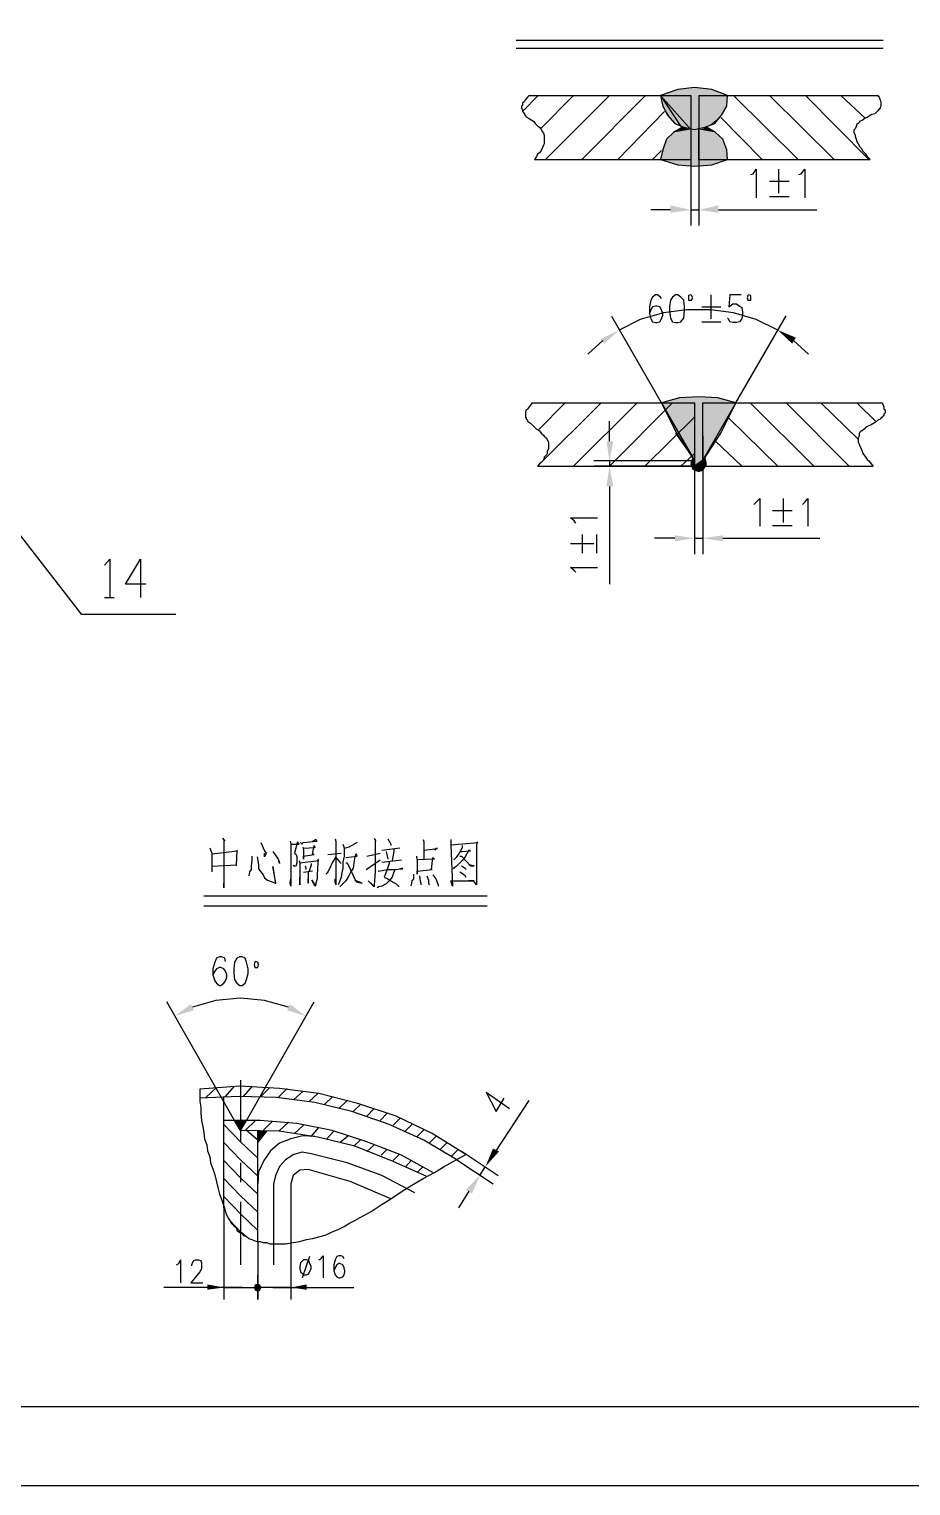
# Model space of a CAD drawing. Extents: x 0 to 400, y 0 to 283.
# Drawn here: x 95.3 to 169.8, y 0.1 to 123.2 of the extents above; entities that cross this region are included whole.
import ezdxf

# ---------------------------------------------------------------- set-up
doc = ezdxf.new("R2010")
doc.units = 0
doc.layers.get('0').update_dxf_attribs({"linetype": 'CONTINUOUS'})

msp = doc.modelspace()

# ---------------------------------------------------------------- hatches: boundary and pattern name
for points in [[(151.47925, 118.26875), (150.08225, 118.07825), (152.93975, 118.07825)], [(152.93975, 118.07825), (148.62175, 117.57025), (151.16175, 117.57025)], [(150.08225, 118.07825), (148.62175, 117.57025), (152.93975, 118.07825)], [(151.16175, 117.57025), (148.62175, 117.57025), (151.16175, 114.71275)], [(151.16175, 114.71275), (148.62175, 117.57025), (150.33625, 114.96675)], [(150.33625, 114.96675), (148.62175, 117.57025), (149.63775, 115.41125)], [(148.81225, 116.74475), (149.63775, 115.41125), (148.62175, 117.57025)], [(152.93975, 118.07825), (151.16175, 117.57025), (154.27325, 117.57025)], [(151.86025, 117.57025), (151.16175, 114.71275), (151.86025, 114.71275)], [(151.16175, 117.57025), (154.27325, 117.57025)], [(151.16175, 117.57025), (151.16175, 114.71275), (151.86025, 117.57025)], [(154.27325, 117.57025), (151.86025, 117.57025), (154.20975, 116.74475)], [(151.86025, 114.71275), (154.20975, 116.74475), (151.86025, 117.57025)], [(149.63775, 115.41125), (148.81225, 116.74475), (149.12975, 115.98275)], [(154.20975, 116.74475), (151.86025, 114.71275), (153.89225, 115.98275)], [(152.62225, 114.96675), (153.89225, 115.98275), (151.86025, 114.71275)], [(153.89225, 115.98275), (152.62225, 114.96675), (153.38425, 115.41125)], [(150.46325, 114.90325), (149.70125, 114.45875), (150.84425, 114.77625)], [(150.84425, 114.77625), (149.70125, 114.45875), (151.16175, 114.71275)], [(151.16175, 114.71275), (149.70125, 114.45875), (151.16175, 112.17275)], [(151.86025, 114.71275), (151.16175, 114.71275), (151.47925, 114.71275)], [(151.47925, 114.71275), (151.16175, 112.17275), (151.86025, 112.17275)], [(151.16175, 114.71275), (151.16175, 112.17275), (151.47925, 114.71275)], [(151.86025, 114.71275), (151.47925, 114.71275), (151.86025, 112.17275)], [(152.17775, 114.77625), (151.86025, 114.71275), (153.25725, 114.45875)], [(151.86025, 114.71275), (151.86025, 112.17275), (153.25725, 114.45875)], [(152.49525, 114.90325), (152.17775, 114.77625), (153.25725, 114.45875)], [(149.12975, 113.88725), (148.81225, 113.12525), (151.16175, 112.17275)], [(149.70125, 114.45875), (149.12975, 113.88725), (151.16175, 112.17275)], [(153.25725, 114.45875), (151.86025, 112.17275), (153.89225, 113.88725)], [(153.89225, 113.88725), (151.86025, 112.17275), (154.20975, 112.99825)], [(148.81225, 113.12525), (148.62175, 112.17275), (151.16175, 112.17275)], [(148.62175, 112.17275), (150.08225, 111.72825), (152.93975, 111.72825)], [(152.93975, 111.72825), (151.16175, 112.17275), (148.62175, 112.17275)], [(154.27325, 112.17275), (151.16175, 112.17275), (152.93975, 111.72825)], [(151.16175, 112.17275), (154.27325, 112.17275), (151.86025, 112.17275)], [(154.20975, 112.99825), (151.86025, 112.17275), (154.27325, 112.17275)], [(152.93975, 111.72825), (150.08225, 111.72825), (151.47925, 111.60125)], [(149.44725, 108.29925), (149.44725, 107.66425), (151.16175, 107.91825)], [(153.51125, 108.29925), (153.51125, 107.66425), (151.86025, 107.91825)], [(143.54175, 96.99625), (143.85925, 96.61525), (145.12925, 97.75825)], [(159.73425, 96.61525), (160.05175, 97.12325), (158.52775, 97.75825)], [(153.44775, 92.04325), (148.68525, 91.59875), (151.47925, 91.59875)], [(150.20925, 92.04325), (148.68525, 91.59875), (153.44775, 92.04325)], [(151.47925, 91.59875), (148.68525, 91.59875), (151.47925, 86.77275)], [(148.68525, 91.59875), (149.89175, 89.05875), (151.47925, 86.77275)], [(151.86025, 92.10675), (150.20925, 92.04325), (153.44775, 92.04325)], [(153.44775, 92.04325), (151.47925, 91.59875), (154.97175, 91.59875)], [(152.17775, 91.59875), (151.47925, 86.26475), (152.17775, 86.77275)], [(151.47925, 91.59875), (154.97175, 91.59875)], [(151.47925, 91.59875), (151.47925, 86.26475), (152.17775, 91.59875)], [(152.17775, 86.77275), (154.97175, 91.59875), (152.17775, 91.59875)], [(154.97175, 91.59875), (152.17775, 86.77275), (153.70175, 89.05875)], [(153.70175, 89.05875), (152.17775, 86.77275), (152.17775, 86.70925)], [(144.04975, 88.36025), (144.62125, 88.36025), (144.30375, 86.70925)], [(144.04975, 84.55025), (144.62125, 84.55025), (144.30375, 86.26475)], [(151.35225, 86.96325), (151.16175, 86.58225), (151.41575, 86.83625)], [(151.41575, 86.83625), (151.16175, 86.58225), (151.47925, 86.77275)], [(151.47925, 86.77275), (151.16175, 86.58225), (151.47925, 86.26475)], [(151.16175, 86.58225), (151.22525, 86.26475), (151.47925, 86.26475)], [(151.22525, 86.26475), (151.60625, 85.82025), (152.11425, 85.82025)], [(152.11425, 85.82025), (151.47925, 86.26475), (151.22525, 86.26475)], [(152.17775, 86.77275), (151.47925, 86.26475), (152.17775, 86.26475)], [(152.43175, 86.26475), (151.47925, 86.26475), (152.11425, 85.82025)], [(151.47925, 86.26475), (152.43175, 86.26475), (152.17775, 86.26475)], [(152.24125, 86.83625), (152.17775, 86.70925), (152.49525, 86.58225)], [(152.17775, 86.70925), (152.17775, 86.26475), (152.49525, 86.58225)], [(152.49525, 86.58225), (152.17775, 86.26475), (152.43175, 86.26475)], [(152.36825, 86.96325), (152.24125, 86.83625), (152.49525, 86.58225)], [(149.82825, 80.42275), (149.82825, 79.91475), (151.47925, 80.16875)], [(153.89225, 80.42275), (153.89225, 79.91475), (152.17775, 80.16875)], [(109.18825, 40.29075), (108.93425, 40.79875), (107.53725, 39.78275)], [(117.31625, 40.79875), (117.06225, 40.29075), (118.64975, 39.78275)], [(112.87125, 30.95625), (112.61725, 30.95625), (113.12525, 30.13075)], [(113.12525, 30.95625), (112.87125, 30.95625), (113.12525, 30.13075)], [(113.63325, 30.95625), (113.37925, 30.95625), (113.12525, 30.13075)], [(113.12525, 30.95625), (113.12525, 30.13075), (113.37925, 30.95625)], [(114.90325, 30.13075), (114.58575, 29.11475), (115.34775, 30.06725)], [(114.58575, 30.13075), (114.58575, 29.11475), (114.90325, 30.13075)], [(134.46125, 28.60675), (134.96925, 28.35275), (133.82625, 27.08275)], [(132.17525, 25.11425), (132.68325, 24.79675), (133.38175, 26.38425)], [(110.33125, 17.11325), (110.33125, 16.66875), (111.72825, 16.85925)], [(114.33175, 17.11325), (114.26825, 16.85925), (114.52225, 16.85925)], [(114.26825, 16.85925), (114.33175, 16.60525), (114.52225, 16.85925)], [(114.58575, 17.17675), (114.58575, 16.85925), (114.33175, 17.11325)], [(114.58575, 16.85925), (114.33175, 17.11325), (114.52225, 16.85925)], [(114.33175, 16.60525), (114.52225, 16.85925), (114.58575, 16.47825)], [(114.52225, 16.85925), (114.58575, 16.47825), (114.58575, 16.85925)], [(114.77625, 17.11325), (114.58575, 17.17675), (114.58575, 16.85925)], [(114.90325, 16.85925), (114.77625, 17.11325), (114.58575, 16.85925)], [(114.58575, 16.47825), (114.77625, 16.60525), (114.58575, 16.85925)], [(114.77625, 16.60525), (114.90325, 16.85925), (114.58575, 16.85925)], [(118.71325, 17.11325), (118.71325, 16.66875), (117.37975, 16.85925)]]:
    msp.add_hatch(color=0).paths.add_polyline_path(points, flags=0)

# ---------------------------------------------------------------- linework, layer by layer
at = {"color": 0}
for points in [[(0.09525, 0.09525), (0.09525, 282.54325), (399.76425, 282.54325), (399.76425, 0.09525), (0.09525, 0.09525)], [(16.85925, 6.76275), (16.85925, 275.87575), (393.03325, 275.87575), (393.03325, 6.76275), (16.85925, 6.76275)], [(136.42975, 122.26925), (167.41775, 122.26925)], [(136.42975, 121.57075), (167.41775, 121.57075)], [(154.27325, 117.57025), (152.93975, 118.07825), (151.47925, 118.26875), (150.08225, 118.07825), (148.62175, 117.57025), (148.81225, 116.68125), (149.19325, 115.91925), (149.82825, 115.22075), (150.59025, 114.90325), (151.47925, 114.71275), (152.36825, 114.90325), (153.19375, 115.22075), (153.76525, 115.91925), (154.20975, 116.68125), (154.27325, 117.57025)], [(137.50925, 117.57025), (137.38225, 117.44325), (137.19175, 117.25275), (137.12825, 117.06225), (136.93775, 116.93525), (136.93775, 116.74475), (136.87425, 116.68125), (136.87425, 116.49075), (136.93775, 116.42725), (136.93775, 116.23675), (137.00125, 116.17325), (137.12825, 116.04625), (137.12825, 115.98275), (137.25525, 115.79225), (137.44575, 115.66525), (137.89025, 115.41125), (138.01725, 115.22075), (138.20775, 115.03025), (138.39825, 114.90325), (138.52525, 114.71275), (138.65225, 114.52225), (138.71575, 114.39525), (138.77925, 114.20475), (138.77925, 113.50625), (138.71575, 113.37925), (138.65225, 113.18875), (138.52525, 112.93475), (138.39825, 112.74425), (138.20775, 112.61725), (138.14425, 112.42675), (137.95375, 112.17275)], [(136.93775, 116.23675), (138.27125, 117.57025)], [(137.50925, 117.57025), (151.16175, 117.57025)], [(138.46175, 114.77625), (141.25575, 117.57025)], [(138.90625, 112.17275), (144.30375, 117.57025)], [(141.95425, 112.17275), (147.35175, 117.57025)], [(148.62175, 117.57025), (151.16175, 114.71275)], [(148.62175, 117.57025), (150.33625, 114.96675)], [(151.16175, 117.57025), (151.16175, 112.17275)], [(151.86025, 117.57025), (166.97325, 117.57025)], [(151.86025, 117.57025), (151.86025, 112.17275), (151.86025, 114.71275)], [(160.24225, 112.17275), (154.78125, 117.57025)], [(163.29025, 112.17275), (157.82925, 117.57025)], [(166.21125, 112.17275), (160.87725, 117.57025)], [(165.89375, 115.66525), (163.86175, 117.57025)], [(166.97325, 117.57025), (167.10025, 117.44325), (167.16375, 117.18925), (167.22725, 117.06225), (167.22725, 116.68125), (167.16375, 116.55425), (167.16375, 116.49075), (167.10025, 116.42725), (166.97325, 116.30025), (166.90975, 116.23675), (166.71925, 116.04625), (166.46525, 115.98275), (166.08425, 115.72875), (165.89375, 115.66525), (165.63975, 115.47475), (165.44925, 115.41125), (165.38575, 115.28425), (165.32225, 115.22075), (165.19525, 115.15725), (165.13175, 114.96675), (165.06825, 114.77625), (164.94125, 114.64925), (164.94125, 114.45875), (165.06825, 114.26825), (165.06825, 114.14125), (165.13175, 113.88725), (165.19525, 113.69675), (165.32225, 113.50625), (165.44925, 113.25225), (165.57625, 113.12525), (165.70325, 112.87125), (165.89375, 112.68075), (166.08425, 112.42675), (166.33825, 112.17275)], [(167.10025, 117.44325), (166.90975, 117.57025)], [(145.00225, 112.17275), (148.93925, 116.23675)], [(157.19425, 112.17275), (153.70175, 115.72875)], [(150.46325, 114.90325), (149.70125, 114.45875), (149.12975, 113.88725), (148.81225, 112.99825), (148.62175, 112.17275)], [(154.27325, 112.17275), (154.20975, 112.99825), (153.89225, 113.88725), (153.25725, 114.45875), (152.49525, 114.90325)], [(137.95375, 112.17275), (151.16175, 112.17275)], [(147.92325, 112.17275), (148.68525, 112.93475)], [(148.62175, 112.17275), (151.16175, 112.17275)], [(148.62175, 112.17275), (151.16175, 112.17275)], [(148.62175, 112.17275), (150.08225, 111.72825), (151.47925, 111.60125), (152.93975, 111.72825), (154.27325, 112.17275)], [(151.16175, 112.17275), (151.16175, 106.58475)], [(151.86025, 112.17275), (166.33825, 112.17275)], [(151.86025, 112.17275), (151.86025, 106.58475)], [(156.24175, 110.90275), (156.43225, 110.96625), (156.68625, 111.34725), (156.68625, 108.93425)], [(158.59125, 111.34725), (158.59125, 109.31525)], [(160.30575, 110.90275), (160.49625, 110.96625), (160.81375, 111.34725), (160.81375, 108.93425)], [(157.82925, 110.33125), (159.48025, 110.33125)], [(157.82925, 109.06125), (159.48025, 109.06125)], [(149.44725, 107.91825), (147.79625, 107.91825)], [(151.16175, 107.91825), (151.86025, 107.91825)], [(153.51125, 107.91825), (161.82975, 107.91825)], [(148.68525, 100.42525), (148.62175, 100.55225), (148.36775, 100.74275), (148.17725, 100.74275), (147.92325, 100.55225), (147.79625, 100.29825), (147.66925, 99.72675), (147.66925, 99.15525), (147.79625, 98.71075), (147.92325, 98.45675), (148.17725, 98.39325), (148.30425, 98.39325), (148.55825, 98.45675), (148.68525, 98.71075), (148.81225, 99.02825), (148.81225, 99.15525), (148.68525, 99.47275), (148.55825, 99.72675), (148.30425, 99.79025), (148.17725, 99.79025), (147.92325, 99.72675), (147.79625, 99.47275), (147.66925, 99.15525)], [(149.89175, 100.74275), (149.63775, 100.55225), (149.44725, 100.29825), (149.38375, 99.72675), (149.38375, 99.40925), (149.44725, 98.77425), (149.63775, 98.45675), (149.89175, 98.39325), (150.08225, 98.39325), (150.33625, 98.45675), (150.59025, 98.77425), (150.65375, 99.40925), (150.65375, 99.72675), (150.59025, 100.29825), (150.33625, 100.55225), (150.08225, 100.74275), (149.89175, 100.74275)], [(151.35225, 100.48875), (151.22525, 100.67925), (151.16175, 100.74275), (150.97125, 100.67925), (150.97125, 100.29825), (151.16175, 100.29825), (151.22525, 100.29825), (151.35225, 100.48875)], [(152.11425, 99.72675), (153.70175, 99.72675)], [(152.87625, 100.74275), (152.87625, 98.71075)], [(155.41625, 100.74275), (154.46375, 100.74275), (154.40025, 99.72675), (154.46375, 99.79025), (154.71775, 99.98075), (155.03525, 99.98075), (155.28925, 99.79025), (155.47975, 99.66325), (155.54325, 99.28225), (155.54325, 99.02825), (155.47975, 98.71075), (155.28925, 98.45675), (155.03525, 98.39325), (154.71775, 98.39325), (154.46375, 98.45675), (154.40025, 98.64725), (154.27325, 98.77425)], [(156.24175, 100.48875), (156.24175, 100.67925), (156.05125, 100.74275), (155.98775, 100.67925), (155.92425, 100.48875), (155.98775, 100.29825), (156.24175, 100.29825), (156.24175, 100.48875)], [(148.68525, 91.59875), (144.49425, 98.90125)], [(158.52775, 97.75825), (156.68625, 98.64725), (154.78125, 99.21875), (152.87625, 99.47275), (150.84425, 99.47275), (148.87575, 99.21875), (146.90725, 98.64725), (145.12925, 97.75825)], [(154.97175, 91.59875), (159.22625, 98.96475)], [(80.74025, 98.13925), (99.66325, 73.75525), (107.66425, 73.75525)], [(152.11425, 98.45675), (153.70175, 98.45675)], [(143.73225, 96.86925), (142.46225, 95.72625)], [(161.13125, 95.72625), (159.86125, 96.86925)], [(137.76325, 91.59875), (137.63625, 91.40825), (137.50925, 91.28125), (137.38225, 91.09075), (137.25525, 91.02725), (137.19175, 90.83675), (137.19175, 90.39225), (137.25525, 90.32875), (137.25525, 90.26525), (137.38225, 90.13825), (137.38225, 90.07475), (137.44575, 90.01125), (137.63625, 89.88425), (137.76325, 89.75725), (138.14425, 89.37625), (138.39825, 89.24925), (138.52525, 89.05875), (138.71575, 88.86825), (138.77925, 88.80475), (138.96975, 88.61425), (139.03325, 88.48725), (139.16025, 88.29675), (139.16025, 87.72525), (139.03325, 87.53475), (139.03325, 87.34425), (138.96975, 87.21725), (138.77925, 87.02675), (138.71575, 86.77275), (138.52525, 86.58225), (138.39825, 86.45525), (138.20775, 86.26475)], [(137.76325, 91.59875), (151.47925, 91.59875)], [(138.27125, 89.31275), (140.55725, 91.59875)], [(138.27125, 86.32825), (143.60525, 91.59875)], [(141.25575, 86.26475), (146.65325, 91.59875)], [(144.30375, 86.26475), (149.63775, 91.59875)], [(154.97175, 91.59875), (153.44775, 92.04325), (151.86025, 92.10675), (150.20925, 92.04325), (148.68525, 91.59875)], [(148.68525, 91.59875), (151.47925, 86.77275)], [(148.68525, 91.59875), (151.47925, 91.59875)], [(151.47925, 86.77275), (148.68525, 91.59875), (149.95525, 89.05875), (151.47925, 86.70925)], [(151.47925, 91.59875), (151.47925, 86.26475)], [(152.17775, 91.59875), (167.35425, 91.59875)], [(152.17775, 86.70925), (153.70175, 89.05875), (154.97175, 91.59875), (152.17775, 86.77275)], [(152.17775, 88.80475), (152.17775, 86.26475), (152.17775, 91.59875)], [(161.57575, 86.26475), (156.17825, 91.59875)], [(164.56025, 86.26475), (159.22625, 91.59875)], [(165.32225, 88.55075), (162.14725, 91.59875)], [(166.84625, 90.01125), (165.19525, 91.59875)], [(167.35425, 91.59875), (167.41775, 91.40825), (167.48125, 91.28125), (167.48125, 91.09075), (167.60825, 91.02725), (167.60825, 90.77325), (167.48125, 90.64625), (167.48125, 90.51925), (167.41775, 90.51925), (167.35425, 90.39225), (167.22725, 90.32875), (167.22725, 90.26525), (166.97325, 90.13825), (166.84625, 90.01125), (166.40175, 89.75725), (166.14775, 89.63025), (165.95725, 89.56675), (165.83025, 89.37625), (165.70325, 89.31275), (165.63975, 89.24925), (165.57625, 89.24925), (165.44925, 89.12225), (165.38575, 88.99525), (165.38575, 88.80475), (165.32225, 88.61425), (165.32225, 88.29675), (165.38575, 88.10625), (165.44925, 87.97925), (165.57625, 87.72525), (165.63975, 87.53475), (165.70325, 87.34425), (165.89375, 87.09025), (166.08425, 86.83625), (166.21125, 86.70925), (166.40175, 86.45525), (166.59225, 86.26475)], [(144.30375, 88.36025), (144.30375, 90.07475)], [(147.28825, 86.26475), (151.47925, 90.39225)], [(158.52775, 86.26475), (154.40025, 90.32875)], [(149.89175, 89.05875), (151.47925, 86.77275)], [(155.47975, 86.26475), (153.25725, 88.36025)], [(138.20775, 86.26475), (151.47925, 86.26475)], [(151.47925, 86.70925), (142.97025, 86.70925)], [(151.47925, 86.26475), (142.97025, 86.26475)], [(144.30375, 86.70925), (144.30375, 86.26475)], [(150.33625, 86.26475), (151.47925, 87.34425)], [(151.35225, 86.96325), (151.16175, 86.45525), (151.35225, 86.01075), (151.86025, 85.82025), (152.24125, 86.01075), (152.49525, 86.45525), (152.36825, 86.96325)], [(152.17775, 86.77275), (151.47925, 86.26475)], [(151.47925, 86.26475), (151.47925, 78.83525)], [(152.17775, 86.26475), (152.17775, 78.83525)], [(152.17775, 86.26475), (166.59225, 86.26475)], [(152.49525, 86.26475), (152.43175, 86.26475)], [(144.30375, 84.55025), (144.30375, 76.29525)], [(156.49575, 83.02625), (156.68625, 83.21675), (157.00375, 83.53425), (157.00375, 81.18475)], [(158.08325, 82.51825), (159.73425, 82.51825)], [(158.97225, 83.53425), (158.97225, 81.50225)], [(160.62325, 83.02625), (160.81375, 83.21675), (161.06775, 83.53425), (161.06775, 81.18475)], [(141.44625, 81.43875), (141.31925, 81.62925), (141.00175, 81.88325), (143.28775, 81.88325)], [(158.08325, 81.24825), (159.73425, 81.24825)], [(142.01775, 78.89875), (142.01775, 80.48625)], [(143.22425, 78.89875), (143.22425, 80.48625)], [(149.82825, 80.16875), (148.11375, 80.16875)], [(151.47925, 80.16875), (152.17775, 80.16875)], [(153.89225, 80.16875), (162.08375, 80.16875)], [(141.00175, 79.72425), (142.97025, 79.72425)], [(101.63175, 77.88275), (102.07625, 78.39075), (102.07625, 75.15225)], [(105.12425, 76.29525), (103.40975, 76.29525), (104.67975, 78.39075), (104.67975, 75.15225)], [(141.44625, 77.31125), (141.31925, 77.43825), (141.00175, 77.69225), (143.28775, 77.69225)], [(101.63175, 75.15225), (102.45725, 75.15225)], [(111.60125, 54.83225), (111.79175, 54.57825), (111.72825, 54.70525), (111.72825, 50.64125), (111.72825, 50.76825), (111.72825, 51.02225)], [(114.83975, 54.45125), (115.15725, 53.75275), (115.28425, 53.56225), (115.15725, 53.24475), (115.15725, 53.56225)], [(117.31625, 54.57825), (117.37975, 54.32425), (117.37975, 50.76825), (117.31625, 51.02225), (117.37975, 51.40325)], [(117.37975, 54.32425), (118.07825, 54.32425), (117.95125, 54.51475), (117.69725, 53.56225), (117.82425, 53.43525), (117.88775, 53.24475), (117.88775, 52.73675), (117.82425, 52.54625), (117.82425, 52.48275), (117.69725, 52.41925), (117.57025, 52.54625), (117.69725, 52.48275)], [(118.20525, 54.45125), (118.33225, 54.32425), (118.39575, 54.45125), (119.60225, 54.57825), (119.47525, 54.70525), (119.22125, 54.51475)], [(118.39575, 54.07025), (118.45925, 53.81625), (118.45925, 53.05425), (118.45925, 53.30825), (119.34825, 53.43525), (119.22125, 53.43525), (119.34825, 54.19725), (119.41175, 54.00675), (118.45925, 53.94325)], [(121.12625, 54.76875), (121.18975, 54.57825), (121.18975, 50.89525), (121.12625, 51.14925), (121.12625, 51.40325)], [(121.76125, 54.32425), (121.88825, 54.00675), (121.88825, 53.30825), (121.76125, 52.80025), (121.76125, 52.29225), (121.69775, 51.91125), (121.63425, 51.53025), (121.50725, 51.21275), (121.38025, 50.89525)], [(122.96775, 54.45125), (122.26925, 54.07025), (121.88825, 53.94325)], [(124.42825, 54.83225), (124.55525, 54.57825), (124.49175, 54.70525), (124.49175, 51.97475), (124.42825, 50.89525), (124.42825, 50.70475), (123.92025, 51.21275), (124.42825, 50.76825)], [(125.57125, 54.76875), (125.82525, 54.32425), (125.82525, 54.19725)], [(128.55575, 54.70525), (128.61925, 54.51475), (128.61925, 53.05425)], [(130.90525, 54.70525), (130.90525, 54.26075), (131.03225, 50.76825), (130.90525, 51.21275), (132.87375, 51.21275), (132.68325, 51.21275), (132.42925, 51.21275)], [(130.90525, 54.26075), (133.19125, 54.45125), (133.12775, 54.51475), (133.06425, 54.26075), (133.06425, 50.89525), (132.81025, 51.21275)], [(131.85775, 54.19725), (131.85775, 54.00675), (131.60375, 53.56225), (131.34975, 53.18125), (131.15925, 52.99075)], [(110.52175, 54.00675), (110.71225, 53.56225), (110.71225, 51.97475)], [(110.71225, 53.49875), (112.87125, 53.75275), (112.80775, 53.81625), (112.74425, 52.54625), (112.80775, 52.54625), (110.71225, 52.41925)], [(114.07775, 53.30825), (114.07775, 52.92725), (114.01425, 52.48275), (114.01425, 52.16525), (113.88725, 51.97475), (113.82375, 51.65725)], [(114.52225, 53.24475), (114.58575, 52.92725), (114.64925, 52.54625), (114.64925, 52.22875), (114.83975, 51.97475), (115.03025, 51.72075), (115.15725, 51.46675), (115.41125, 51.27625), (115.79225, 51.14925), (116.04625, 51.02225), (116.10975, 51.02225), (115.85575, 52.41925), (116.04625, 51.14925)], [(115.85575, 53.68925), (116.30025, 53.05425), (116.36375, 52.92725), (116.42725, 52.67325), (116.36375, 52.92725)], [(118.14175, 52.73675), (119.72925, 52.92725), (119.66575, 53.05425), (119.66575, 52.73675), (119.60225, 51.72075), (119.60225, 51.40325), (119.47525, 51.02225), (119.47525, 50.89525), (119.41175, 50.76825), (119.15775, 51.27625), (119.41175, 50.89525)], [(121.18975, 53.24475), (120.87225, 52.73675), (120.68175, 52.29225), (120.49125, 51.97475), (120.36425, 51.78425)], [(120.49125, 53.43525), (121.63425, 53.56225)], [(121.18975, 53.18125), (121.50725, 52.80025), (121.63425, 52.67325)], [(122.01525, 53.18125), (122.96775, 53.30825), (122.90425, 53.49875), (122.77725, 53.24475), (122.71375, 52.73675), (122.65025, 52.29225), (122.45975, 51.97475), (122.26925, 51.65725), (122.01525, 51.21275), (121.76125, 50.95875), (121.50725, 50.70475)], [(123.72975, 52.16525), (124.93625, 52.99075)], [(123.79325, 53.30825), (124.93625, 53.56225)], [(125.06325, 53.81625), (126.58725, 54.00675)], [(125.06325, 52.80025), (126.71425, 52.99075)], [(125.44425, 53.68925), (125.50775, 53.30825), (125.57125, 53.05425)], [(126.07925, 53.94325), (126.07925, 53.68925), (125.95225, 52.92725)], [(127.98425, 53.30825), (127.98425, 53.24475), (128.04775, 52.92725), (128.04775, 51.78425), (128.04775, 52.03825), (129.31775, 52.16525), (129.25425, 52.16525), (129.38125, 53.18125), (129.50825, 53.05425), (128.04775, 52.99075)], [(128.61925, 53.81625), (129.76225, 53.94325), (129.63525, 53.94325), (129.50825, 53.81625)], [(131.66725, 53.68925), (131.85775, 53.68925), (132.55625, 53.75275), (132.42925, 53.81625), (132.11175, 53.24475), (131.85775, 52.92725), (131.60375, 52.67325), (131.34975, 52.41925), (131.09575, 52.22875)], [(131.66725, 53.30825), (131.79425, 53.30825), (132.55625, 52.48275), (132.87375, 52.48275), (132.55625, 52.54625), (132.42925, 52.54625)], [(118.07825, 52.92725), (118.14175, 52.73675), (118.14175, 50.89525), (118.14175, 51.02225), (118.14175, 51.53025)], [(119.22125, 52.03825), (118.45925, 51.91125)], [(118.58625, 52.48275), (118.64975, 52.29225), (118.64975, 52.16525)], [(118.84025, 51.97475), (118.84025, 51.02225), (118.84025, 51.21275), (118.84025, 51.40325)], [(119.09425, 52.67325), (119.09425, 52.54625), (118.90375, 51.97475)], [(122.01525, 52.73675), (122.14225, 52.73675), (122.90425, 51.14925), (123.41225, 51.02225), (122.90425, 51.21275), (122.77725, 51.27625)], [(126.20625, 52.16525), (126.07925, 51.97475), (125.95225, 51.53025), (125.69825, 51.21275), (125.44425, 50.95875), (125.06325, 50.76825), (124.80925, 50.70475), (124.68225, 50.64125)], [(124.74575, 52.03825), (125.57125, 52.16525), (126.07925, 52.16525), (126.84125, 52.22875), (126.77775, 52.29225), (126.58725, 52.22875)], [(125.69825, 52.80025), (125.69825, 52.67325), (125.50775, 52.16525), (125.25375, 51.53025), (125.57125, 51.40325), (125.82525, 51.21275), (126.26975, 50.95875), (126.52375, 50.70475)], [(127.73025, 51.78425), (127.73025, 51.40325), (127.60325, 51.21275), (127.53975, 50.89525), (127.47625, 50.76825)], [(129.38125, 51.72075), (129.63525, 51.40325), (129.76225, 51.02225), (129.82575, 50.89525), (129.82575, 50.76825)], [(131.66725, 51.97475), (132.04825, 51.72075), (132.17525, 51.53025)], [(131.79425, 52.48275), (132.11175, 52.29225), (132.17525, 52.16525)], [(128.23825, 51.65725), (128.30175, 51.21275), (128.36525, 51.02225), (128.36525, 50.89525)], [(128.87325, 51.65725), (129.00025, 51.27625), (129.00025, 51.02225), (129.06375, 50.89525)], [(110.01375, 49.94275), (133.95325, 49.94275)], [(110.01375, 49.11725), (133.95325, 49.11725)], [(111.85525, 44.41825), (111.79175, 44.67225), (111.53775, 44.79925), (111.34725, 44.79925), (111.09325, 44.67225), (110.96625, 44.35475), (110.77575, 43.78325), (110.77575, 43.27525), (110.96625, 42.76725), (111.09325, 42.57675), (111.34725, 42.38625), (111.47425, 42.38625), (111.72825, 42.57675), (111.85525, 42.76725), (111.98225, 43.08475), (111.98225, 43.27525), (111.85525, 43.59275), (111.72825, 43.78325), (111.47425, 43.91025), (111.34725, 43.91025), (111.09325, 43.78325), (110.96625, 43.59275), (110.77575, 43.27525)], [(113.06175, 44.79925), (112.80775, 44.67225), (112.61725, 44.35475), (112.55375, 43.78325), (112.55375, 43.40225), (112.61725, 42.89425), (112.80775, 42.57675), (113.06175, 42.38625), (113.25225, 42.38625), (113.50625, 42.57675), (113.63325, 42.89425), (113.76025, 43.40225), (113.76025, 43.78325), (113.63325, 44.35475), (113.50625, 44.67225), (113.25225, 44.79925), (113.06175, 44.79925)], [(114.26825, 44.16425), (114.33175, 43.91025), (114.58575, 43.91025), (114.64925, 44.16425), (114.58575, 44.35475), (114.39525, 44.41825), (114.33175, 44.35475), (114.26825, 44.16425)], [(112.61725, 30.95625), (106.90225, 40.98925)], [(117.18925, 40.54475), (115.15725, 41.11625), (113.12525, 41.30675), (111.02975, 41.11625), (109.06125, 40.54475)], [(113.63325, 30.95625), (119.34825, 40.98925)], [(132.17525, 28.09875), (129.31775, 29.87675), (126.26975, 31.33725), (123.03125, 32.41675), (119.72925, 33.24225), (116.42725, 33.68675), (113.06175, 33.87725), (109.69625, 33.62325)], [(109.69625, 33.62325), (109.69625, 32.60725), (109.75975, 32.09925), (109.75975, 31.59125), (109.82325, 30.95625), (109.95025, 30.44825), (110.01375, 29.94025), (110.07725, 29.43225), (110.26775, 28.92425), (110.33125, 28.41625), (110.52175, 27.90825), (110.58525, 27.40025), (110.77575, 26.89225), (110.96625, 26.38425), (111.22025, 25.30475), (111.34725, 24.73325), (111.53775, 24.22525), (111.72825, 23.71725), (111.79175, 23.46325), (111.85525, 23.20925), (111.98225, 22.95525), (112.10925, 22.70125), (112.23625, 22.51075), (112.36325, 22.25675), (112.55375, 22.06625), (112.74425, 21.93925), (112.80775, 21.68525), (113.06175, 21.49475), (113.25225, 21.43125), (113.37925, 21.24075), (113.63325, 21.17725), (113.82375, 20.98675), (114.07775, 20.92325), (114.33175, 20.79625), (114.52225, 20.73275), (114.77625, 20.73275), (115.03025, 20.66925), (115.34775, 20.66925), (115.60175, 20.54225), (116.93525, 20.54225), (117.57025, 20.66925), (118.14175, 20.73275), (118.71325, 20.92325), (119.22125, 20.98675), (119.85625, 21.17725), (120.36425, 21.30425), (120.87225, 21.55825), (121.38025, 21.74875), (121.88825, 22.00275), (122.26925, 22.25675), (122.77725, 22.51075), (123.22175, 22.76475), (124.17425, 23.27275), (124.99975, 23.84425), (125.82525, 24.35225), (126.77775, 24.98725), (127.60325, 25.49525), (128.55575, 26.06675), (129.50825, 26.57475), (130.33375, 27.08275), (132.17525, 28.09875)], [(110.20425, 32.92475), (111.09325, 33.75025)], [(111.85525, 32.98825), (112.61725, 33.87725)], [(113.12525, 34.38525), (113.12525, 29.11475)], [(113.37925, 32.98825), (114.14125, 33.87725)], [(114.83975, 32.98825), (115.60175, 33.75025)], [(116.30025, 32.92475), (117.06225, 33.68675)], [(117.63375, 32.73425), (118.39575, 33.43275)], [(118.96725, 32.60725), (119.66575, 33.24225)], [(133.88975, 33.36925), (134.71525, 31.71825), (135.41375, 32.86125)], [(133.88975, 33.36925), (135.85825, 31.97225)], [(131.41325, 27.65425), (128.61925, 29.30525), (125.69825, 30.63875), (122.52325, 31.71825), (119.41175, 32.48025), (116.17325, 32.92475), (112.99825, 32.98825), (109.69625, 32.86125)], [(111.72825, 23.59025), (111.72825, 32.98825)], [(120.23725, 32.35325), (120.93575, 32.98825)], [(121.44375, 31.97225), (122.14225, 32.67075)], [(122.65025, 31.71825), (123.28525, 32.35325)], [(134.71525, 28.41625), (137.50925, 32.67075)], [(129.38125, 26.57475), (126.71425, 28.03525), (123.79325, 29.17825), (120.87225, 30.13075), (117.88775, 30.70225), (114.77625, 30.95625), (111.72825, 30.95625)], [(128.80975, 26.25725), (125.82525, 27.59075), (122.77725, 28.79725), (119.66575, 29.55925), (116.36375, 30.06725), (113.12525, 30.13075), (112.61725, 30.95625)], [(113.12525, 30.13075), (113.63325, 30.95625)], [(113.12525, 30.13075), (113.12525, 30.95625)], [(113.50625, 30.13075), (114.39525, 30.95625)], [(115.03025, 30.13075), (115.79225, 30.89275)], [(116.36375, 30.06725), (117.18925, 30.82925)], [(123.79325, 31.33725), (124.42825, 31.97225)], [(124.93625, 30.95625), (125.50775, 31.59125)], [(126.01575, 30.57525), (126.58725, 31.14675)], [(114.58575, 27.78125), (113.12525, 29.17825), (111.72825, 30.63875)], [(114.58575, 29.30525), (113.63325, 30.13075)], [(114.58575, 20.73275), (114.58575, 30.13075)], [(114.58575, 29.11475), (115.34775, 30.06725)], [(119.41175, 29.62275), (118.39575, 29.68625), (117.37975, 29.43225), (116.42725, 29.05125), (115.66525, 28.41625), (115.09375, 27.59075), (114.64925, 26.63825), (114.58575, 25.62225)], [(117.69725, 29.87675), (118.45925, 30.57525)], [(119.09425, 29.62275), (119.72925, 30.38475)], [(120.36425, 29.36875), (120.99925, 30.06725)], [(121.50725, 29.11475), (122.20575, 29.68625)], [(127.03175, 30.06725), (127.60325, 30.63875)], [(128.04775, 29.62275), (128.61925, 30.19425)], [(129.06375, 29.05125), (129.63525, 29.62275)], [(114.58575, 26.25725), (113.12525, 27.65425), (111.72825, 29.11475)], [(122.71375, 28.79725), (123.28525, 29.36875)], [(123.79325, 28.35275), (124.42825, 28.92425)], [(124.99975, 28.03525), (125.50775, 28.54325)], [(130.01625, 28.54325), (130.58775, 29.11475)], [(130.90525, 27.90825), (131.54025, 28.54325)], [(131.85775, 28.35275), (134.90575, 26.32075)], [(114.58575, 24.73325), (113.12525, 26.13025), (111.72825, 27.59075)], [(113.12525, 27.40025), (113.12525, 25.74925)], [(119.09425, 28.16225), (118.33225, 28.28925), (117.63375, 28.09875), (116.93525, 27.65425), (116.42725, 27.08275), (116.10975, 26.38425), (115.91925, 25.62225)], [(127.85725, 24.86025), (125.06325, 26.32075), (122.14225, 27.40025), (119.09425, 28.16225)], [(126.01575, 27.59075), (126.52375, 28.09875)], [(127.09525, 27.08275), (127.53975, 27.59075)], [(128.04775, 26.57475), (128.55575, 27.08275)], [(131.41325, 27.65425), (134.46125, 25.62225)], [(133.38175, 26.38425), (133.82625, 27.08275)], [(114.58575, 23.20925), (113.12525, 24.60625), (111.72825, 26.06675)], [(118.84025, 26.82875), (118.14175, 26.76525), (117.57025, 26.32075), (117.37975, 25.62225)], [(125.82525, 24.35225), (122.39625, 25.81275), (118.84025, 26.82875)], [(115.91925, 25.62225), (115.91925, 18.76425)], [(117.37975, 25.62225), (117.37975, 20.66925)], [(132.42925, 24.98725), (131.54025, 23.59025)], [(114.58575, 21.68525), (113.12525, 23.08225), (111.72825, 24.54275)], [(111.72825, 23.59025), (111.72825, 15.84325)], [(113.12525, 24.09825), (113.12525, 18.76425)], [(113.56975, 21.17725), (113.12525, 21.55825), (112.23625, 22.51075)], [(114.58575, 20.73275), (114.58575, 15.84325)], [(117.37975, 20.66925), (117.37975, 15.84325)], [(107.72775, 18.76425), (107.91825, 18.89125), (108.04525, 19.20875), (108.04525, 17.24025)], [(108.99775, 18.70075), (108.99775, 18.76425), (109.06125, 18.95475), (109.18825, 19.14525), (109.31525, 19.20875), (109.56925, 19.20875), (109.75975, 19.14525), (109.82325, 18.95475), (109.82325, 18.44675), (109.69625, 18.19275), (108.93425, 17.24025), (109.95025, 17.24025)], [(118.45925, 19.20875), (118.39575, 19.14525), (118.20525, 18.95475), (118.14175, 18.63725), (118.14175, 18.44675), (118.20525, 18.19275), (118.39575, 18.00225), (118.45925, 17.93875), (118.71325, 17.93875), (118.90375, 18.00225), (118.96725, 18.19275), (119.09425, 18.44675), (119.09425, 18.63725), (118.96725, 18.95475), (118.90375, 19.14525), (118.71325, 19.20875), (118.45925, 19.20875)], [(118.96725, 19.46275), (118.33225, 17.68475)], [(119.72925, 19.20875), (119.91975, 19.27225), (120.11025, 19.52625), (120.11025, 17.68475)], [(121.88825, 19.27225), (121.76125, 19.46275), (121.63425, 19.52625), (121.44375, 19.52625), (121.25325, 19.46275), (121.12625, 19.20875), (120.99925, 18.76425), (120.99925, 18.25625), (121.12625, 17.93875), (121.25325, 17.74825), (121.44375, 17.68475), (121.50725, 17.68475), (121.76125, 17.74825), (121.88825, 17.93875), (121.95175, 18.19275), (121.95175, 18.25625), (121.88825, 18.51025), (121.76125, 18.76425), (121.50725, 18.89125), (121.44375, 18.89125), (121.25325, 18.76425), (121.12625, 18.51025), (120.99925, 18.25625)], [(114.58575, 15.84325), (114.58575, 17.93875)], [(113.25225, 16.85925), (106.64825, 16.85925)], [(110.33125, 16.85925), (108.99775, 16.85925)], [(111.72825, 16.85925), (114.58575, 16.85925)], [(117.37975, 16.85925), (114.58575, 16.85925)], [(115.85575, 16.85925), (122.71375, 16.85925)], [(118.71325, 16.85925), (120.11025, 16.85925)]]:
    msp.add_lwpolyline(points, dxfattribs=at)

doc.saveas('drawing.dxf')
